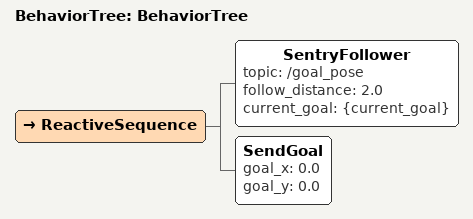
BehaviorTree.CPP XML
<?xml version="1.0" encoding="UTF-8"?>
<root BTCPP_format="4"
      main_tree_to_execute="BehaviorTree">
  <BehaviorTree ID="BehaviorTree">
    <ReactiveSequence>
      <SentryFollower topic="/goal_pose"
              follow_distance="2.0"
              current_goal="{current_goal}"/>
      <!-- TODO: set goal_x and goal_y -->
      <SendGoal goal_x="0.0" goal_y="0.0"/>
    </ReactiveSequence>
  </BehaviorTree>

</root>
